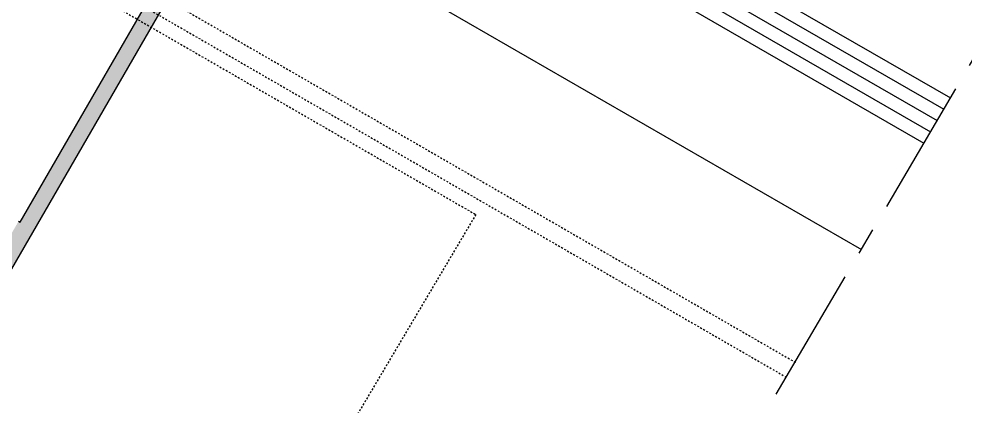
# Model space of a CAD drawing. Header units: millimetres. Extents: x -153 to 2280, y 0 to 724.
# Drawn here: x 1736 to 1790.3, y 461.6 to 483.8 of the extents above; entities that cross this region are included whole.
import ezdxf

# ---------------------------------------------------------------- set-up
doc = ezdxf.new("R2010")
doc.units = ezdxf.units.MM
doc.header["$LTSCALE"] = 0.025
doc.header["$MEASUREMENT"] = 0
doc.linetypes.add('CENTER', pattern=[2, 1.25, -0.25, 0.25, -0.25])
doc.linetypes.add('HIDDEN', pattern=[0.375, 0.25, -0.125])
for name, color, linetype in [('ASSI', 1, 'CENTER'), ('FILL', 253, 'Continuous'), ('FINE', 7, 'Continuous'), ('GROSSA', 8, 'Continuous'), ('NASCOSTA', 7, 'HIDDEN'), ('VETRO', 140, 'Continuous')]:
    doc.layers.add(name, color=color, linetype=linetype)

msp = doc.modelspace()

# ---------------------------------------------------------------- hatches: boundary and pattern name
at = {"layer": 'FILL'}
h = msp.add_hatch(color=256, dxfattribs=at)
h.dxf.hatch_style = 1
edge = h.paths.add_edge_path()
edge.add_arc((1740.119171561379, 507.4357622998471), 0.154869648702636, 61.85579808221962, 148.2641758462396, ccw=False)
edge.add_line((1740.19222237823, 507.5723206619006), (1740.701330970548, 507.2783866790788))
edge.add_arc((1740.626330970548, 507.148482868511), 0.1500000000001644, 15.000000000028194, 59.999999999991076, ccw=False)
edge.add_line((1740.771219844491, 507.1873057252765), (1740.867166828212, 506.8292267072006))
edge.add_arc((1740.700431156916, 506.7845500187277), 0.1726174689163598, -114.68393617732289, 15.000000000005116, ccw=False)
edge.add_line((1740.628343971446, 506.6277054196302), (1740.4118376205, 506.7527054196302))
edge.add_arc((1740.3368376205, 506.6228016090625), 0.1499999999999741, 59.99999999998677, 150.0000000000036)
edge.add_line((1740.206933809932, 506.6978016090625), (1739.964711484906, 506.2782602353888))
edge.add_arc((1740.094615295473, 506.2032602353888), 0.1499999999999968, 150.0000000000043, 210.0000000000199)
edge.add_line((1739.964711484906, 506.1282602353888), (1740.570929267555, 505.0782602353888))
edge.add_line((1740.570929267555, 505.0782602353888), (1740.570929267555, 504.9282602353888))
edge.add_line((1740.570929267555, 504.9282602353888), (1740.547201953582, 504.8871633220604))
edge.add_line((1740.547201953582, 504.8871633220604), (1740.342298143014, 504.8322595114928))
edge.add_line((1740.342298143014, 504.8322595114928), (1740.397201953582, 504.6273557009251))
edge.add_line((1740.397201953582, 504.6273557009251), (1740.148664294474, 504.1968758477558))
edge.add_line((1740.148664294474, 504.1968758477558), (1739.943760483906, 504.1419720371882))
edge.add_line((1739.943760483906, 504.1419720371882), (1739.998664294473, 503.9370682266204))
edge.add_line((1739.998664294474, 503.9370682266204), (1739.751164294474, 503.5083856517472))
edge.add_line((1739.751164294474, 503.5083856517471), (1739.546260483906, 503.4534818411794))
edge.add_line((1739.546260483906, 503.4534818411794), (1739.601164294474, 503.2485780306118))
edge.add_line((1739.601164294474, 503.2485780306118), (1739.353664294474, 502.8198954557384))
edge.add_line((1739.353664294474, 502.8198954557385), (1739.148760483906, 502.7649916451709))
edge.add_line((1739.148760483906, 502.7649916451708), (1739.203664294474, 502.5600878346031))
edge.add_line((1739.203664294474, 502.5600878346032), (1738.956164294474, 502.1314052597298))
edge.add_line((1738.956164294474, 502.1314052597298), (1738.751260483906, 502.0765014491622))
edge.add_line((1738.751260483906, 502.0765014491622), (1738.806164294474, 501.8715976385945))
edge.add_line((1738.806164294474, 501.8715976385945), (1738.558664294474, 501.4429150637212))
edge.add_line((1738.558664294474, 501.4429150637212), (1738.353760483906, 501.3880112531536))
edge.add_line((1738.353760483906, 501.3880112531536), (1738.408664294474, 501.1831074425859))
edge.add_line((1738.408664294474, 501.1831074425859), (1738.161164294474, 500.7544248677126))
edge.add_line((1738.161164294474, 500.7544248677126), (1737.956260483906, 500.6995210571449))
edge.add_line((1737.956260483906, 500.6995210571449), (1738.011164294473, 500.4946172465773))
edge.add_line((1738.011164294473, 500.4946172465773), (1737.763664294474, 500.065934671704))
edge.add_line((1737.763664294474, 500.065934671704), (1737.558760483906, 500.0110308611363))
edge.add_line((1737.558760483906, 500.0110308611363), (1737.613892042971, 499.8052770816063))
edge.add_arc((1738.419305188302, 499.3009157908698), 0.9503002926792723, 147.9446100080823, 332.0553899919115)
edge.add_line((1739.258801451431, 498.8555881918389), (1739.457862561664, 499.2003721485729))
edge.add_line((1739.457862561664, 499.2003721485729), (1739.662766372232, 499.2552759591406))
edge.add_line((1739.662766372232, 499.2552759591406), (1739.607862561664, 499.4601797697082))
edge.add_line((1739.607862561664, 499.4601797697082), (1739.855362561664, 499.8888623445815))
edge.add_line((1739.855362561664, 499.8888623445816), (1740.060266372232, 499.9437661551492))
edge.add_line((1740.060266372232, 499.9437661551492), (1740.005362561664, 500.1486699657169))
edge.add_line((1740.005362561664, 500.1486699657169), (1740.252862561664, 500.5773525405902))
edge.add_line((1740.252862561664, 500.5773525405902), (1740.457766372232, 500.6322563511579))
edge.add_line((1740.457766372232, 500.6322563511579), (1740.402862561664, 500.8371601617255))
edge.add_line((1740.402862561664, 500.8371601617255), (1740.650362561664, 501.2658427365989))
edge.add_line((1740.650362561664, 501.2658427365988), (1740.855266372232, 501.3207465471664))
edge.add_line((1740.855266372232, 501.3207465471665), (1740.800362561664, 501.5256503577342))
edge.add_line((1740.800362561664, 501.5256503577342), (1741.047862561664, 501.9543329326074))
edge.add_line((1741.047862561664, 501.9543329326074), (1741.252766372232, 502.0092367431751))
edge.add_line((1741.252766372232, 502.0092367431751), (1741.197862561664, 502.2141405537428))
edge.add_line((1741.197862561664, 502.2141405537428), (1741.445362561664, 502.6428231286161))
edge.add_line((1741.445362561664, 502.6428231286161), (1741.650266372232, 502.6977269391837))
edge.add_line((1741.650266372232, 502.6977269391837), (1741.595362561664, 502.9026307497514))
edge.add_line((1741.595362561664, 502.9026307497514), (1741.842862561664, 503.3313133246247))
edge.add_line((1741.842862561664, 503.3313133246247), (1742.047766372232, 503.3862171351925))
edge.add_line((1742.047766372232, 503.3862171351925), (1741.992862561664, 503.5911209457601))
edge.add_line((1741.992862561664, 503.5911209457601), (1742.216377534745, 503.9782602353888))
edge.add_arc((1742.346281345313, 503.9032602353888), 0.1500000000000143, 90.00000000003263, 150.0000000000144, ccw=False)
edge.add_line((1742.346281345313, 504.0532602353888), (1743.558716910611, 504.0532602353888))
edge.add_arc((1743.558716910611, 504.2032602353887), 0.1499999999998494, 270.0000000000109, 330.0000000000546)
edge.add_line((1743.688620721178, 504.1282602353888), (1743.930843046205, 504.5478016090626))
edge.add_arc((1743.800939235638, 504.6228016090625), 0.1500000000000039, 329.9999999999996, 420.000000000007)
edge.add_line((1743.875939235638, 504.7527054196303), (1743.659432884691, 504.8777054196303))
edge.add_arc((1743.760612648715, 505.0183076542859), 0.173223361698002, 105.42337010284689, 234.26056607443388, ccw=False)
edge.add_line((1743.714544010748, 505.1852927243787), (1744.072623028824, 505.2812397080986))
edge.add_arc((1744.111445885589, 505.1363508341551), 0.1500000000001109, 60.00000000001933, 104.99999999997189, ccw=False)
edge.add_line((1744.186445885589, 505.2662546447229), (1744.695554477908, 504.9723206619009))
edge.add_arc((1744.620398767252, 504.8421471525896), 0.1503114212912245, -29.88343861685439, 59.999999995569226, ccw=False)
edge.add_line((1744.750724902358, 504.7672564196578), (1743.649880984126, 502.8605388220772))
edge.add_arc((1743.519977173559, 502.9355388220771), 0.1499999999999405, 239.9999999999867, 329.9999999999981, ccw=False)
edge.add_arc((1743.369977173558, 502.6757312009418), 0.1500000000000195, 60.00000000002186, 150.0000000000198)
edge.add_line((1743.240073362991, 502.7507312009417), (1742.540073362991, 501.5382956356435))
edge.add_arc((1742.669977173558, 501.4632956356435), 0.1499999999999722, 149.9999999999989, 239.9999999999989)
edge.add_arc((1742.519977173559, 501.2034880145083), 0.1499999999999579, -30.000000000006594, 60.0000000000083, ccw=False)
edge.add_line((1742.649880984126, 501.1284880145083), (1741.949880984126, 499.91605244921))
edge.add_arc((1741.819977173559, 499.99105244921), 0.1499999999999722, 240.00000000000432, 329.99999999999886, ccw=False)
edge.add_arc((1741.669977173558, 499.7312448280746), 0.1499999999999722, 59.99999999999887, 149.9999999999989)
edge.add_line((1741.540073362991, 499.8062448280746), (1740.840917281234, 498.5952709720516))
edge.add_arc((1740.970821091802, 498.5202709720517), 0.1499999999999793, 149.9999999999942, 240.0000000000016)
edge.add_arc((1740.820821091802, 498.2604633509163), 0.1499999999999722, -30.00000000000108, 59.99999999999892, ccw=False)
edge.add_line((1740.95072490237, 498.1854633509163), (1740.400724902369, 497.2328354067533))
edge.add_arc((1740.530628712937, 497.1578354067533), 0.1499999999999476, 149.9999999999934, 240.0000000000083)
edge.add_line((1740.455628712937, 497.0279315961857), (1743.65992270694, 495.1779315961857))
edge.add_arc((1743.73492270694, 495.3078354067533), 0.1499999999999864, 239.9999999999895, 329.9999999999989)
edge.add_line((1743.864826517507, 495.2328354067533), (1744.414826517508, 496.1854633509163))
edge.add_arc((1744.28492270694, 496.2604633509163), 0.1500000000000072, 330.0000000000192, 419.9999999999949)
edge.add_line((1744.35992270694, 496.3903671614839), (1743.970211275237, 496.615367161484))
edge.add_arc((1744.045211275237, 496.7452709720516), 0.1499999999999987, 149.9999999999996, 239.9999999999922, ccw=False)
edge.add_line((1743.915307464669, 496.8202709720516), (1744.065307464669, 497.080078593187))
edge.add_arc((1744.195211275237, 497.0050785931869), 0.1500000000000252, 59.999999999970726, 149.9999999999855, ccw=False)
edge.add_line((1744.270211275237, 497.1349824037545), (1745.731947811719, 496.2910484209325))
edge.add_arc((1745.656947811718, 496.1611446103648), 0.1500000000000763, 14.999999999991928, 59.99999999998431, ccw=False)
edge.add_line((1745.801836685662, 496.1999674671302), (1745.897783669382, 495.8418884490544))
edge.add_arc((1745.752894795438, 495.8030655922889), 0.1499999999999692, -29.999999999952593, 15.000000000042576, ccw=False)
edge.add_line((1745.882798606006, 495.728065592289), (1745.863864623184, 495.6952709720516))
edge.add_arc((1745.733960812616, 495.7702709720515), 0.1499999999999826, 240.0000000000083, 330.0000000000137, ccw=False)
edge.add_line((1745.658960812616, 495.6403671614839), (1745.269249380913, 495.865367161484))
edge.add_arc((1745.194249380914, 495.7354633509162), 0.1500000000000318, 60.00000000002456, 150.0000000000151)
edge.add_line((1745.064345570346, 495.8104633509162), (1744.514345570346, 494.8578354067533))
edge.add_arc((1744.644249380913, 494.7828354067534), 0.1500000000000143, 150.0000000000144, 240.0000000000219)
edge.add_line((1744.569249380913, 494.6529315961857), (1746.150427475317, 493.7400379977453))
edge.add_line((1746.150427475317, 493.7400379977453), (1746.204649553388, 493.535527785618))
edge.add_line((1746.204649553388, 493.535527785618), (1746.408871631459, 493.5908251946261))
edge.add_line((1746.408871631459, 493.5908251946261), (1747.990049725862, 492.6779315961857))
edge.add_arc((1748.065049725862, 492.8078354067533), 0.1499999999999476, 239.9999999999934, 330.0000000000028)
edge.add_line((1748.19495353643, 492.7328354067533), (1748.74495353643, 493.6854633509162))
edge.add_arc((1748.615049725862, 493.7604633509163), 0.1499999999999902, 329.9999999999652, 419.9999999999801)
edge.add_line((1748.690049725862, 493.8903671614839), (1748.300338294159, 494.1153671614838))
edge.add_arc((1748.375338294159, 494.2452709720515), 0.1500000000000536, 149.9999999999815, 239.9999999999667, ccw=False)
edge.add_line((1748.245434483591, 494.3202709720516), (1748.264368466413, 494.353065592289))
edge.add_arc((1748.394272276981, 494.278065592289), 0.1499999999999514, 104.99999999996629, 149.9999999999692, ccw=False)
edge.add_line((1748.355449420216, 494.4229544662323), (1748.713528438291, 494.5189014499522))
edge.add_arc((1748.752351295057, 494.3740125760087), 0.1500000000001329, 60.00000000000989, 105.0000000000033, ccw=False)
edge.add_line((1748.827351295057, 494.5039163865765), (1749.6395687787, 494.0349824037545))
edge.add_arc((1749.5645687787, 493.9050785931869), 0.1499999999999722, -30.00000000000108, 59.99999999999892, ccw=False)
edge.add_line((1749.694472589268, 493.8300785931869), (1722.519472589268, 446.7615978975026))
edge.add_arc((1722.086459887376, 447.0115978975026), 0.4999999999999918, 239.9999999999995, 329.9999999999995, ccw=False)
edge.add_line((1721.836459887376, 446.5785851956104), (1701.051850196549, 458.5785851956104))
edge.add_arc((1701.301850196549, 459.0115978975026), 0.4999999999999918, 149.9999999999995, 239.9999999999995, ccw=False)
edge.add_line((1700.868837494657, 459.2615978975026), (1728.043837494657, 506.3300785931868))
edge.add_arc((1728.173741305225, 506.2550785931869), 0.1499999999999651, 59.99999999999619, 150.0000000000036, ccw=False)
edge.add_line((1728.248741305225, 506.3849824037545), (1729.060958788868, 505.9160484209325))
edge.add_arc((1728.985958788868, 505.7861446103649), 0.1499999999998751, 15.000000000012903, 60.00000000000881, ccw=False)
edge.add_line((1729.130847662811, 505.8249674671303), (1729.226794646531, 505.4668884490543))
edge.add_arc((1729.081905772588, 505.4280655922889), 0.1499999999999417, -29.999999999957993, 15.000000000045418, ccw=False)
edge.add_line((1729.211809583156, 505.353065592289), (1729.192875600334, 505.3202709720516))
edge.add_arc((1729.062971789766, 505.3952709720515), 0.1499999999999703, 240.00000000000358, 330.00000000001097, ccw=False)
edge.add_line((1728.987971789766, 505.2653671614839), (1728.598260358063, 505.490367161484))
edge.add_arc((1728.523260358063, 505.3604633509162), 0.1500000000000143, 60.00000000001443, 150.0000000000218)
edge.add_line((1728.393356547495, 505.4354633509162), (1727.843356547495, 504.4828354067533))
edge.add_arc((1727.973260358063, 504.4078354067533), 0.1499999999999599, 149.9999999999962, 240.0000000000036)
edge.add_line((1727.898260358063, 504.2779315961857), (1729.479438452466, 503.3650379977453))
edge.add_line((1729.479438452466, 503.3650379977453), (1729.533660530537, 503.160527785618))
edge.add_line((1729.533660530537, 503.160527785618), (1729.737882608608, 503.2158251946261))
edge.add_line((1729.737882608608, 503.2158251946261), (1731.319060703011, 502.3029315961857))
edge.add_arc((1731.394060703012, 502.4328354067533), 0.1499999999999599, 239.9999999999962, 330.0000000000063)
edge.add_line((1731.523964513579, 502.3578354067533), (1732.073964513579, 503.3104633509163))
edge.add_arc((1731.944060703011, 503.3854633509163), 0.1500000000000252, 329.9999999999855, 419.9999999999808)
edge.add_line((1732.019060703012, 503.515367161484), (1731.629349271309, 503.740367161484))
edge.add_arc((1731.704349271309, 503.8702709720516), 0.1499999999999845, 149.9999999999942, 240.0000000000016, ccw=False)
edge.add_line((1731.574445460741, 503.9452709720516), (1731.593379443563, 503.978065592289))
edge.add_arc((1731.723283254131, 503.9030655922891), 0.1499999999998926, 105.000000000022, 150.000000000019, ccw=False)
edge.add_line((1731.684460397365, 504.0479544662323), (1732.042539415441, 504.1439014499524))
edge.add_arc((1732.081362272206, 503.999012576009), 0.15, 59.999999999955776, 104.99999999996069, ccw=False)
edge.add_line((1732.156362272206, 504.1289163865766), (1733.618098808688, 503.2849824037545))
edge.add_arc((1733.543098808688, 503.1550785931869), 0.1499999999999651, -30.00000000000108, 60.00000000000358, ccw=False)
edge.add_line((1733.673002619256, 503.0800785931869), (1733.523002619256, 502.8202709720516))
edge.add_arc((1733.393098808688, 502.8952709720514), 0.1499999999999243, 240.0000000000197, 330.00000000001967, ccw=False)
edge.add_line((1733.318098808688, 502.7653671614838), (1732.928387376985, 502.9903671614839))
edge.add_arc((1732.853387376985, 502.8604633509163), 0.1499999999999599, 59.99999999999617, 150.0000000000036)
edge.add_line((1732.723483566417, 502.9354633509163), (1732.173483566417, 501.9828354067533))
edge.add_arc((1732.303387376985, 501.9078354067533), 0.1499999999999599, 149.9999999999962, 240.0000000000036)
edge.add_line((1732.228387376985, 501.7779315961857), (1735.432681370988, 499.9279315961857))
edge.add_arc((1735.507681370987, 500.0578354067533), 0.1499999999999722, 239.9999999999989, 329.9999999999989)
edge.add_line((1735.637585181555, 499.9828354067533), (1736.187585181556, 500.9354633509162))
edge.add_arc((1736.317488992123, 500.8604633509162), 0.1499999999999651, 59.99999999999619, 150.0000000000036, ccw=False)
edge.add_arc((1736.467488992123, 501.1202709720516), 0.1499999999999897, 240.000000000009, 330.0000000000043)
edge.add_line((1736.597392802691, 501.0452709720516), (1737.296548884447, 502.2562448280746))
edge.add_arc((1737.166645073879, 502.3312448280745), 0.1499999999999897, 330.000000000009, 419.9999999999969)
edge.add_arc((1737.316645073879, 502.5910524492099), 0.1499999999999916, 149.9999999999969, 239.9999999999969, ccw=False)
edge.add_line((1737.186741263312, 502.6660524492099), (1737.886741263312, 503.8784880145082))
edge.add_arc((1738.01664507388, 503.8034880145082), 0.1499999999999599, 59.99999999998943, 149.9999999999962, ccw=False)
edge.add_arc((1738.166645073879, 504.0632956356434), 0.1499999999999722, 239.9999999999989, 329.9999999999989)
edge.add_line((1738.296548884447, 503.9882956356435), (1738.996548884447, 505.2007312009417))
edge.add_arc((1738.866645073879, 505.2757312009417), 0.1500000000000323, 329.9999999999808, 419.9999999999734)
edge.add_arc((1739.01664507388, 505.535538822077), 0.1499999999999703, 150.0000000000036, 240.000000000011, ccw=False)
edge.add_line((1738.886741263312, 505.610538822077), (1739.987539382212, 507.5171770928885))
edge.add_line((1739.987539382212, 507.5171770928885), (1739.987457652058, 507.5172242798171))
edge = h.paths.add_edge_path(flags=16)
edge.add_line((1721.978447185483, 447.8245144099625), (1722.703447185483, 449.08025124545))
edge.add_arc((1722.573543374916, 449.1552512454499), 0.1499999999999774, 330.0000000000063, 420.0000000000015)
edge.add_line((1722.648543374916, 449.2851550560176), (1721.609312890374, 449.8851550560175))
edge.add_arc((1721.684312890374, 450.0150588665853), 0.1500000000000162, 149.9999999999902, 240.0000000000023, ccw=False)
edge.add_line((1721.554409079807, 450.0900588665853), (1721.779409079807, 450.4797702982883))
edge.add_arc((1721.909312890374, 450.4047702982883), 0.1500000000000091, 59.999999999994884, 150.000000000007, ccw=False)
edge.add_line((1721.984312890374, 450.5346741088559), (1723.023543374916, 449.9346741088559))
edge.add_arc((1723.098543374916, 450.0645779194236), 0.1500000000000356, 240.0000000000003, 330.0000000000003)
edge.add_line((1723.228447185483, 449.9895779194236), (1724.653447185483, 452.4577503202092))
edge.add_line((1724.653447185483, 452.4577503202092), (1724.740049725862, 452.4077503202092))
edge.add_line((1724.740049725862, 452.4077503202092), (1734.615049725862, 469.5117520449519))
edge.add_line((1734.615049725862, 469.5117520449519), (1734.528447185483, 469.5617520449518))
edge.add_line((1734.528447185483, 469.5617520449519), (1736.028447185483, 472.1598282563052))
edge.add_line((1736.028447185484, 472.1598282563052), (1736.115049725862, 472.1098282563053))
edge.add_line((1736.115049725862, 472.1098282563053), (1745.990049725862, 489.2138299810479))
edge.add_line((1745.990049725862, 489.2138299810479), (1745.903447185484, 489.2638299810479))
edge.add_line((1745.903447185483, 489.2638299810479), (1747.328447185483, 491.7320023818336))
edge.add_arc((1747.198543374916, 491.8070023818335), 0.1499999999999722, 329.9999999999989, 419.9999999999989)
edge.add_line((1747.273543374916, 491.9369061924012), (1727.614766709009, 503.2869061924013))
edge.add_arc((1727.539766709009, 503.1570023818335), 0.150000000000002, 60.00000000001173, 150.0000000000117)
edge.add_line((1727.409862898441, 503.2320023818335), (1725.984862898441, 500.7638299810479))
edge.add_line((1725.984862898441, 500.7638299810479), (1725.898260358063, 500.8138299810479))
edge.add_line((1725.898260358063, 500.8138299810479), (1716.023260358063, 483.7098282563052))
edge.add_line((1716.023260358063, 483.7098282563052), (1716.109862898441, 483.6598282563053))
edge.add_line((1716.109862898441, 483.6598282563053), (1714.609862898441, 481.0617520449519))
edge.add_line((1714.609862898441, 481.0617520449519), (1714.523260358063, 481.111752044952))
edge.add_line((1714.523260358063, 481.111752044952), (1704.648260358063, 464.0077503202093))
edge.add_line((1704.648260358063, 464.0077503202093), (1704.734862898441, 463.9577503202092))
edge.add_line((1704.734862898441, 463.9577503202092), (1703.309862898441, 461.4895779194236))
edge.add_arc((1703.439766709009, 461.4145779194236), 0.1500000000000058, 149.9999999999875, 239.9999999999875)
edge.add_line((1703.364766709009, 461.2846741088559), (1704.40399719355, 460.6846741088559))
edge.add_arc((1704.328997193551, 460.5547702982882), 0.1499999999999835, -30.000000000000796, 60.000000000007674, ccw=False)
edge.add_line((1704.458901004118, 460.4797702982883), (1704.233901004118, 460.0900588665853))
edge.add_arc((1704.10399719355, 460.1650588665852), 0.1499999999999579, 239.9999999999962, 330.0000000000083, ccw=False)
edge.add_line((1704.02899719355, 460.0351550560176), (1702.989766709009, 460.6351550560176))
edge.add_arc((1702.914766709009, 460.5052512454499), 0.1500000000000029, 60.00000000000566, 150.0000000000019)
edge.add_line((1702.784862898441, 460.5802512454499), (1702.059862898441, 459.3245144099625))
edge.add_arc((1702.189766709009, 459.2495144099626), 0.1499999999999932, 150.0000000000067, 240.000000000015)
edge.add_line((1702.114766709009, 459.1196105993948), (1721.773543374916, 447.7696105993948))
edge.add_arc((1721.848543374916, 447.8995144099625), 0.150000000000011, 239.9999999999949, 329.9999999999902)

# ---------------------------------------------------------------- linework, layer by layer
at = {"layer": 'ASSI', "ltscale": 250}
msp.add_line((1754.122264536298, 419.1240033504772), (1801.554058949595, 499.8392360476035), dxfattribs=at)
at = {"layer": 'FINE'}
msp.add_lwpolyline([(1748.269472589268, 491.3619061924012), (1784.335921340419, 470.5389322972105)], dxfattribs=at)
at = {"layer": 'GROSSA'}
for points in [[(1736.028447185484, 472.1598282563052), (1736.115049725862, 472.1098282563053), (1745.990049725862, 489.2138299810479), (1745.903447185483, 489.2638299810479), (1747.328447185484, 491.7320023818335, 0.414213562373095), (1747.273543374916, 491.9369061924012), (1727.614766709009, 503.2869061924013, 0.414213562373095)], [(1749.694472589268, 493.8300785931869), (1722.519472589268, 446.7615978975026, -0.414213562373095)]]:
    msp.add_lwpolyline(points, format="xyb", dxfattribs=at)
at = {"layer": 'NASCOSTA'}
for points in [[(1678.968202400046, 522.7127591534871), (1780.585921340419, 464.0437417688272)], [(1678.968202400046, 521.5580586151079), (1780.085921340419, 463.1777163650428)], [(1678.968202400046, 520.6122317653013), (1762.235180331347, 472.5380196420582), (1741.367539611997, 437.3230370012)]]:
    msp.add_lwpolyline(points, dxfattribs=at)
at = {"layer": 'VETRO'}
for p, q in [((1747.893843165233, 503.2112969451555), (1789.440004464761, 479.2246095350775)), ((1747.518843165233, 502.5617778923171), (1789.060012402222, 478.5779726508896)), ((1747.143843165233, 501.9122588394788), (1788.680020339684, 477.9313357667016)), ((1746.768843165233, 501.2627397866405), (1788.300028277145, 477.2846988825138))]:
    msp.add_line(p, q, dxfattribs=at)
msp.add_lwpolyline([(1794.506565298608, 487.846434657583), (1752.893843165233, 511.8715509829998), (1746.393843165233, 500.6132207338021), (1787.920036214607, 476.6380619983258)], dxfattribs=at)

doc.saveas('drawing.dxf')
